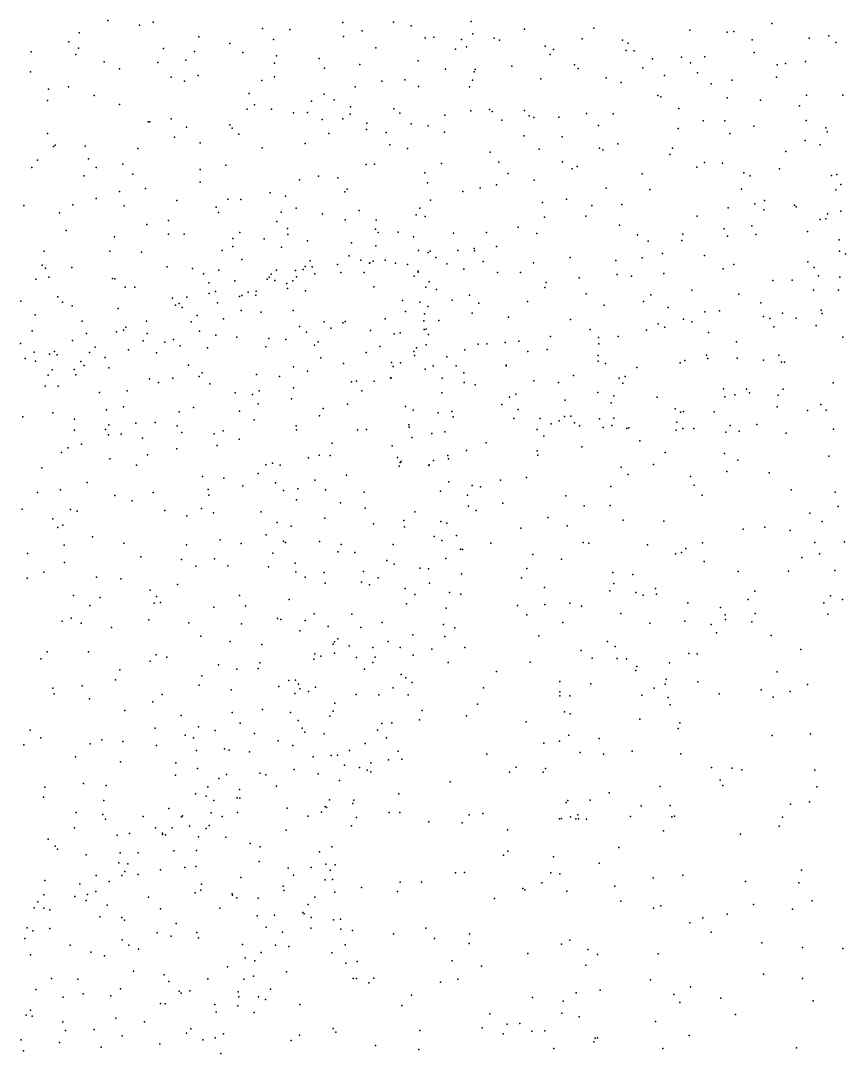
# Model space of a CAD drawing. Header units: metres. Extents: x -24.3 to 24.3, y -27.7 to 27.7.
# Drawn here: x 10.504 to 13.267, y -3.45 to 0.008 of the extents above; entities that cross this region are included whole.
import ezdxf

# ---------------------------------------------------------------- set-up
doc = ezdxf.new("R2010")
doc.units = ezdxf.units.M

msp = doc.modelspace()

# ---------------------------------------------------------------- linework, layer by layer
for p in [(10.7959, 0.0081, 19.5245), (10.9477, 0.0033, 19.5557), (11.5831, 0.0019, 20.0323), (11.7533, 0.003, 23.6312), (12.0139, 0.0051, 20.1274), (10.6999, -0.0324, 11.042), (10.9019, -0.0071, 1.1894), (11.3142, -0.0186, 14.8616), (11.4062, -0.0213, 19.9294), (11.6484, -0.0255, 11.1517), (11.8122, -0.009, 20.1534), (12.1922, -0.0202, 20.649), (12.4238, -0.0176, 20.8427), (12.7464, -0.0233, -2.1206), (12.8712, -0.0307, 22.6591), (12.8929, -0.0287, -18.1161), (13.0204, -0.0016, 22.4286), (10.6652, -0.0626, 0.9489), (11.1016, -0.0465, 24.007), (11.2054, -0.0686, 1.4793), (11.3515, -0.0547, 10.4952), (11.5863, -0.0451, 23.7459), (11.8588, -0.0495, 2.3618), (11.8883, -0.0475, -1.1307), (11.9812, -0.0552, 23.4982), (12.0192, -0.0359, 20.2644), (12.0903, -0.05, 20.4162), (12.1081, -0.0569, 20.5382), (12.3851, -0.0528, 23.2487), (12.52, -0.0572, 23.0935), (12.5393, -0.0676, 12.1074), (12.9544, -0.0562, 21.0463), (13.1454, -0.0507, 22.2675), (13.212, -0.043, 14.2827), (13.235, -0.0652, -2.7822), (10.5393, -0.0967, 24.0225), (10.6978, -0.0845, 19.5447), (10.9829, -0.0855, -19.6788), (11.087, -0.0954, -0.9226), (11.249, -0.0987, 23.9677), (11.6942, -0.0825, -19.2005), (11.9605, -0.0874, 20.5176), (11.9977, -0.0797, 14.7219), (12.2616, -0.0776, 20.8035), (12.2894, -0.0884, 23.3238), (12.5325, -0.0916, 2.979), (12.5598, -0.0934, 20.8981), (12.9615, -0.099, 22.5222), (10.689, -0.1052, 24.0466), (10.7846, -0.1293, 19.1843), (10.9641, -0.1319, 24.0502), (11.0573, -0.1245, 1.2888), (11.3551, -0.1344, 10.7478), (11.3609, -0.1101, 1.6872), (11.5042, -0.1186, 20.1448), (11.8363, -0.1269, 20.5183), (12.2776, -0.1057, 18.9757), (12.621, -0.1195, 22.9726), (12.7182, -0.1141, 22.8628), (12.7478, -0.1327, 20.9643), (12.7961, -0.1129, 3.0613), (13.0662, -0.1352, 21.0871), (13.1331, -0.1291, 18.8412), (10.5371, -0.1636, 11.3713), (10.8354, -0.1536, 19.6), (11.5219, -0.1505, 23.7887), (11.6407, -0.1388, 20.3015), (11.9273, -0.1547, 20.6801), (12.0237, -0.1628, 19.0593), (12.027, -0.1549, 20.7787), (12.1498, -0.1442, 23.3929), (12.36, -0.1397, 11.9834), (12.3716, -0.1525, 20.8753), (12.5888, -0.1503, 14.539), (12.7717, -0.1663, 12.3306), (13.0379, -0.1395, -2.5636), (11.0087, -0.181, 19.2035), (11.053, -0.1948, 19.7018), (11.0986, -0.1759, 10.921), (11.3124, -0.1926, 10.9917), (11.3549, -0.1796, 19.9509), (11.714, -0.1944, 20.4356), (11.7913, -0.19, 23.5892), (12.0178, -0.1909, 23.4575), (12.2471, -0.187, 20.8898), (12.4656, -0.1838, 23.1251), (12.5163, -0.1988, -1.7783), (12.6609, -0.1761, 18.9485), (12.8178, -0.2036, 22.7182), (12.8862, -0.1914, 21.001), (13.0359, -0.1814, 22.4178), (10.5979, -0.2213, 14.9719), (10.6645, -0.2139, -19.7687), (11.2696, -0.2363, 19.8713), (11.5208, -0.2381, 20.1657), (11.6245, -0.213, 23.696), (11.8367, -0.2125, 11.4949), (12.0081, -0.2132, 11.6661), (13.1363, -0.2415, 3.2106), (13.2587, -0.2419, 21.3004), (10.594, -0.2591, 24.0473), (10.7501, -0.2429, 19.6212), (10.8349, -0.2727, 11.1696), (11.2877, -0.2743, 14.968), (11.4785, -0.2613, 19.1977), (11.555, -0.2569, 1.9492), (12.6391, -0.2424, 22.9091), (12.6484, -0.2472, 20.9612), (12.8706, -0.2508, 18.9603), (12.9826, -0.2578, 21.0294), (11.2634, -0.2882, 19.2349), (11.3451, -0.288, 23.9098), (11.4188, -0.3003, -19.3428), (11.4648, -0.2989, -1.0446), (11.6078, -0.3054, 20.3011), (11.6092, -0.2807, 11.3645), (11.7543, -0.2876, 2.234), (11.7746, -0.3022, 19.1749), (11.9251, -0.3088, 23.4784), (12.0122, -0.2936, 14.7804), (12.0749, -0.2891, 2.7211), (12.0837, -0.2957, 23.3877), (12.1919, -0.2929, 11.9289), (12.2076, -0.311, -18.6288), (12.4002, -0.3033, -18.4009), (12.4895, -0.3034, 23.0423), (12.709, -0.2855, 22.8152), (13.1127, -0.2773, 22.3326), (10.9311, -0.3309, 24.0801), (10.937, -0.3303, 15.0286), (11.0089, -0.3207, 19.7021), (11.2055, -0.3412, 23.9889), (11.5148, -0.3224, 23.7695), (11.583, -0.3211, 14.9463), (11.6639, -0.3356, 20.4201), (11.812, -0.3372, 23.5333), (11.8695, -0.3441, 20.8147), (12.1163, -0.3253, -1.367), (12.2234, -0.316, 23.2971), (12.3068, -0.3153, 20.9592), (12.4395, -0.3432, 20.9643), (12.7903, -0.3274, 22.7065), (12.863, -0.327, 12.4628), (12.96, -0.3453, 22.5), (13.1356, -0.3262, 21.1429), (10.5947, -0.37, 0.7695), (11.0594, -0.3487, 24.0379), (11.2129, -0.3524, 19.8322), (11.2346, -0.372, 1.4273), (11.5368, -0.3703, 20.1543), (11.6623, -0.3566, 23.6259), (11.7286, -0.3661, -19.1058), (11.9242, -0.3656, 2.5363), (12.1909, -0.3778, 20.9757), (12.7066, -0.3532, 20.9744), (12.8794, -0.3696, -17.8606), (13.2016, -0.3504, 22.2194), (13.2055, -0.3641, -2.7949), (10.6146, -0.4133, 24.0484), (10.6199, -0.4087, 19.6035), (10.7202, -0.4125, 11.5326), (11.0196, -0.3823, 11.2498), (11.1052, -0.4008, -19.4448), (11.4579, -0.4036, 20.043), (11.7408, -0.4081, 20.5316), (12.3182, -0.3814, 23.1567), (12.5052, -0.4046, 12.2106), (13.1322, -0.3934, 22.3085), (13.1822, -0.4074, 14.2588), (10.8963, -0.4201, 19.65), (11.3132, -0.4181, 19.8744), (11.7998, -0.4202, 20.6361), (12.0775, -0.4326, 23.296), (12.2417, -0.4218, 3.0083), (12.4434, -0.4187, 14.5911), (12.4547, -0.4249, 3.087), (12.6793, -0.4398, 22.7698), (12.6874, -0.4193, 3.1713), (13.0669, -0.4295, 19.0212), (10.5417, -0.4841, -19.5707), (10.5611, -0.4586, 11.7908), (10.7315, -0.4551, 19.611), (10.7572, -0.4831, 0.8734), (10.8467, -0.4728, 24.0565), (11.1914, -0.4753, 19.752), (11.6616, -0.4735, 23.548), (11.6897, -0.4724, 20.3642), (11.9143, -0.4704, 20.945), (12.1062, -0.4655, 21.021), (12.3191, -0.4644, 20.9889), (12.3681, -0.4807, 23.0225), (12.7693, -0.4828, 19.1143), (12.7955, -0.467, 22.6325), (12.855, -0.4689, 21.0125), (10.7164, -0.5119, 15.164), (10.8799, -0.5054, -1.2138), (11.1057, -0.4898, 23.9957), (11.5019, -0.5123, 20.0108), (11.8581, -0.5018, 20.8435), (12.1371, -0.5038, 12.0506), (12.3522, -0.4879, 19.1693), (12.5861, -0.5049, 20.9922), (12.9272, -0.501, 3.2896), (12.9485, -0.5119, 22.4905), (13.0463, -0.4878, 22.4061), (13.2207, -0.5105, 22.1907), (13.2387, -0.507, -4.9375), (11.1053, -0.5328, 19.6755), (11.4382, -0.5247, 23.7324), (11.5673, -0.5187, 23.6157), (11.8675, -0.5349, 11.8394), (12.0435, -0.5515, 19.2315), (12.0981, -0.5413, 23.1929), (12.2243, -0.5262, 23.1185), (13.2514, -0.54, 21.3162), (10.7571, -0.5876, 11.7813), (10.8353, -0.5636, 19.5997), (10.9227, -0.554, 0.9986), (11.34, -0.5689, 19.8124), (11.3917, -0.5791, -19.1592), (11.59, -0.5655, 2.0073), (11.5983, -0.5567, 19.2906), (11.9852, -0.5642, 23.2395), (12.4653, -0.5533, 22.886), (12.6121, -0.5568, -17.8986), (12.9194, -0.5567, 14.4179), (13.2348, -0.5587, 12.8449), (10.5146, -0.6104, -1.4674), (10.6788, -0.6091, 24.0175), (10.8509, -0.612, 24.0088), (11.0278, -0.5937, 23.9776), (11.1597, -0.6166, 11.6571), (11.1981, -0.5897, 15.1027), (11.2419, -0.5908, 19.7215), (11.4267, -0.6201, 15.0794), (11.8414, -0.6199, 19.2807), (11.8777, -0.5931, -18.7558), (12.252, -0.6004, 23.0072), (12.3329, -0.59, 12.1947), (12.4181, -0.6104, 21.0136), (12.5176, -0.6079, 12.3193), (12.8745, -0.6183, -2.3019), (12.9639, -0.6056, 19.1066), (12.9963, -0.5936, -17.5665), (13.0968, -0.6097, 21.1826), (13.1017, -0.6154, 22.3376), (10.6344, -0.635, -14.907), (11.1673, -0.6341, 23.9089), (11.3771, -0.6336, 1.6278), (11.5151, -0.6387, 19.9318), (11.6381, -0.6275, 20.138), (11.829, -0.6425, 20.6527), (11.8596, -0.6477, 23.2082), (12.2593, -0.6497, 21.0697), (12.3973, -0.6465, 22.8449), (12.7699, -0.6464, 21.0486), (12.9937, -0.6258, 12.6773), (13.2011, -0.6551, 21.3136), (13.207, -0.6383, 22.1668), (13.2515, -0.6299, 19.0085), (10.9275, -0.6742, -15.0137), (10.9994, -0.6607, 15.1742), (11.363, -0.6648, 23.6975), (11.3983, -0.6882, 19.7961), (11.5912, -0.6592, 23.4092), (11.6934, -0.6896, 15.0104), (11.6948, -0.66, 23.3136), (12.1704, -0.6829, 22.9245), (12.5099, -0.6769, 22.7268), (12.8606, -0.6893, 3.3795), (12.9539, -0.6789, 22.4235), (13.1819, -0.6582, 3.4396), (10.6571, -0.6945, 19.5643), (10.8185, -0.7159, 19.5385), (10.9992, -0.7065, 19.5705), (11.0523, -0.7063, -14.7096), (11.2148, -0.7217, 19.3826), (11.2384, -0.7011, 23.7858), (11.3201, -0.7221, 19.708), (11.3998, -0.7074, -1.2228), (11.7022, -0.7016, 20.2068), (11.7685, -0.7004, 20.3792), (11.82, -0.7163, 23.0964), (11.9546, -0.7033, 2.7403), (12.0652, -0.7016, 12.1208), (12.2331, -0.7045, 14.773), (12.5707, -0.7086, 21.0355), (12.7224, -0.7073, 22.5887), (12.8716, -0.7139, -5.6847), (12.9665, -0.7076, 21.139), (13.1398, -0.6981, -2.6582), (13.2461, -0.7258, 21.4272), (11.2145, -0.7477, 1.3536), (11.3785, -0.7502, 23.575), (11.4654, -0.7287, 23.4446), (11.6121, -0.7363, 23.2525), (11.6938, -0.7462, 23.0569), (12.0234, -0.7551, 22.8656), (12.0978, -0.7486, -18.2495), (12.6067, -0.7299, 22.6393), (12.7186, -0.7276, 14.5141), (10.5828, -0.7636, 23.9452), (10.8035, -0.7639, 23.9564), (10.9092, -0.7668, 11.9054), (11.1791, -0.7616, -19.042), (11.2448, -0.7921, 23.6912), (11.6048, -0.7799, 22.7625), (11.6435, -0.7943, 11.9405), (11.7252, -0.7938, 22.7395), (11.8375, -0.7611, 20.5915), (11.8693, -0.7684, 20.9009), (11.8764, -0.7642, 22.8787), (11.895, -0.7845, 21.0448), (11.9682, -0.7611, 14.9233), (12.0242, -0.7628, -1.4221), (12.3454, -0.7854, -1.6462), (12.4983, -0.7953, 21.0756), (12.5858, -0.7857, -1.9093), (12.6538, -0.7715, 19.2274), (12.7945, -0.7784, 21.103), (13.2473, -0.7637, 14.2399), (13.2668, -0.7731, 21.9804), (10.5762, -0.811, 15.3156), (10.5876, -0.8211, 0.5886), (10.6757, -0.8182, -15.3131), (10.9954, -0.8164, 19.5199), (11.0805, -0.8222, -15.3416), (11.1682, -0.8277, 19.5889), (11.3617, -0.8279, 22.5886), (11.4248, -0.829, 23.2524), (11.451, -0.8257, -18.8031), (11.4578, -0.8154, 1.8233), (11.4746, -0.796, 22.6269), (11.4808, -0.8163, 22.3788), (11.5655, -0.8083, 22.5036), (11.6732, -0.8042, 20.0962), (11.6735, -0.8027, 22.6274), (11.6846, -0.7974, -1.2982), (11.7602, -0.8038, 20.3), (11.7999, -0.8085, 2.5521), (11.9314, -0.8063, 22.7511), (11.9893, -0.8237, 21.1459), (12.054, -0.7983, 19.3137), (12.2217, -0.8028, 22.7042), (12.857, -0.8233, 22.4424), (12.8931, -0.8085, -4.9428), (13.1416, -0.7992, 22.1962), (13.1621, -0.8182, 12.8818), (10.5557, -0.8578, 12.4572), (10.5987, -0.8512, 19.3518), (10.812, -0.8554, 19.4965), (10.8195, -0.8567, 12.1564), (11.117, -0.8401, 23.7536), (11.2223, -0.863, 22.5204), (11.33, -0.8574, 22.4314), (11.3373, -0.8512, -14.6481), (11.3439, -0.8404, 23.4273), (11.3558, -0.8621, 11.8833), (11.4159, -0.8636, -15.262), (11.4287, -0.8493, 22.8494), (11.4901, -0.8391, 23.0432), (11.5765, -0.8353, 19.9244), (11.6548, -0.8351, 2.2182), (11.8221, -0.8479, 20.4552), (11.8354, -0.8302, -18.4864), (11.8362, -0.8342, 22.6476), (12.1021, -0.8348, 22.6685), (12.1781, -0.8355, 12.267), (12.375, -0.8525, 22.6173), (12.5021, -0.8415, 22.6027), (12.5502, -0.8473, 12.4592), (12.6591, -0.8386, 22.5344), (13.0244, -0.8615, 21.2752), (13.0883, -0.8604, -17.1478), (13.1767, -0.8467, 21.436), (13.248, -0.8509, 19.051), (10.8547, -0.8847, -18.8753), (10.887, -0.8847, 0.867), (11.1351, -0.8693, 11.9763), (11.2933, -0.8978, 22.2973), (11.3954, -0.872, 23.1187), (11.3983, -0.8892, 22.241), (11.459, -0.8962, 19.7864), (11.6879, -0.8835, 22.3477), (11.8618, -0.8847, 20.6356), (11.8728, -0.8663, 20.7946), (11.8972, -0.8919, 22.5367), (12.2601, -0.8854, 21.1714), (12.2649, -0.8685, 3.2381), (12.7529, -0.8938, 21.1449), (13.1597, -0.8939, 22.0924), (13.2435, -0.8947, 21.7824), (10.5051, -0.931, -18.6994), (10.6285, -0.9167, 23.8476), (11.0127, -0.9216, 15.3329), (11.0606, -0.9182, 1.0561), (11.1355, -0.9056, 22.6047), (11.1571, -0.8991, 23.627), (11.2375, -0.9152, 22.8563), (11.2453, -0.9119, 23.0128), (11.266, -0.9008, 15.2542), (11.2921, -0.9116, 23.3149), (11.7833, -0.9293, 20.2996), (11.9493, -0.9276, 12.1805), (12.0074, -0.9109, 2.9505), (12.2021, -0.9321, 14.8749), (12.3985, -0.9069, 21.1586), (12.5904, -0.9328, 22.502), (12.6156, -0.9103, -5.4659), (12.91, -0.9073, 14.459), (10.6445, -0.9343, 19.5145), (10.677, -0.947, -14.5749), (10.8314, -0.9554, -1.4426), (11.0235, -0.945, 22.5623), (11.0354, -0.9393, 19.3993), (11.0458, -0.9519, 23.6513), (11.1637, -0.9368, 22.315), (11.2429, -0.9627, 19.6099), (11.3102, -0.9676, 22.1466), (11.4168, -0.9623, 22.094), (11.7933, -0.9656, 22.2125), (11.8411, -0.934, 22.3576), (11.8688, -0.9486, 20.9204), (12.0395, -0.9374, -17.9568), (12.4589, -0.9441, 22.5178), (12.6737, -0.9521, 3.5444), (12.7959, -0.967, 22.4097), (12.8452, -0.963, 21.2474), (12.9841, -0.9373, 22.2961), (13.1854, -0.9618, 21.9309), (10.5524, -0.9768, 23.7626), (10.7103, -0.9978, -15.5951), (10.9263, -0.9987, 22.491), (11.0753, -1.0002, 23.5195), (11.0952, -0.9789, 22.9483), (11.1842, -0.99, 23.1222), (11.5208, -1.0008, -15.5302), (11.5912, -0.999, 19.9113), (11.7248, -0.9907, 22.0897), (11.8552, -0.9967, 21.1856), (11.8573, -0.9738, 15.039), (11.9052, -0.9958, 22.2765), (12.0167, -0.9709, 22.3896), (12.1385, -0.9844, 22.4367), (12.3465, -0.9928, 3.4011), (12.7243, -0.9911, 19.2554), (12.7522, -1, -17.0454), (12.9922, -0.9829, 3.6199), (13.014, -0.9888, 21.3631), (13.0566, -0.9718, -4.5292), (13.1023, -0.9877, 21.489), (13.1886, -0.9723, 21.6172), (10.5432, -1.0302, 19.5709), (10.8253, -1.0341, 23.6595), (10.8484, -1.0278, 19.4985), (10.8572, -1.0178, 22.6592), (11.103, -1.0321, 23.2789), (11.4383, -1.016, 19.7484), (11.4617, -1.0355, -18.4247), (11.5435, -1.0217, 2.0342), (11.5834, -1.0042, 21.9954), (11.6763, -1.0289, 2.3399), (11.7757, -1.0372, 20.2212), (11.8562, -1.0261, 19.3768), (11.8629, -1.0253, 20.527), (12.4121, -1.0258, -6.0126), (12.601, -1.0278, 22.4282), (12.6403, -1.0073, 21.229), (12.6617, -1.0182, 12.6183), (12.8085, -1.0363, -2.0705), (13.0274, -1.0173, 12.8859), (13.1685, -1.0128, 21.7781), (10.6776, -1.0633, 23.6708), (10.7246, -1.0397, 22.7101), (10.9143, -1.0639, 23.501), (10.9286, -1.0399, 22.8929), (10.9871, -1.0689, 23.3947), (11.0165, -1.0595, 23.04), (11.1584, -1.0445, 19.5853), (11.2284, -1.0514, 1.4551), (11.336, -1.056, 19.6702), (11.393, -1.0593, 22.0018), (11.5007, -1.0668, 12.1686), (11.7552, -1.0411, 12.1604), (11.8705, -1.0425, 21.0318), (12.127, -1.0696, 22.3373), (12.1732, -1.0655, 21.3367), (12.2792, -1.049, -17.3363), (12.4394, -1.0525, 21.2595), (12.5053, -1.0496, 14.7058), (12.9027, -1.0675, 22.2614), (13.2588, -1.0515, -6.1221), (10.5043, -1.0727, 22.879), (10.55, -1.1015, 0.4945), (10.6173, -1.1001, 15.5144), (10.7345, -1.1026, 12.5918), (10.7538, -1.0852, 22.5244), (10.8658, -1.094, 23.0396), (10.9593, -1.1046, 23.193), (11.0382, -1.0807, 19.5386), (11.1307, -1.0874, 22.1688), (11.3254, -1.0837, -1.3825), (11.4882, -1.078, 19.4099), (11.6619, -1.1035, 20.0491), (11.7075, -1.0826, 21.8582), (11.8208, -1.1002, 21.9737), (11.8301, -1.0877, 20.35), (11.863, -1.077, 21.3606), (11.9922, -1.0944, 21.4271), (12.0373, -1.0748, 3.1475), (12.0662, -1.0739, -17.5789), (12.2033, -1.0997, -1.6293), (12.268, -1.0932, 22.3701), (12.4412, -1.0736, 19.3334), (10.5198, -1.1234, -15.8218), (10.5542, -1.1323, 23.1664), (10.6005, -1.1081, 22.9566), (10.6266, -1.1114, 23.5556), (10.7064, -1.1327, 23.1134), (10.7879, -1.12, 23.4624), (11.5095, -1.1207, 19.8241), (11.5856, -1.1394, 21.7076), (11.7463, -1.1362, 21.6471), (11.7767, -1.1374, -15.0643), (11.8234, -1.1135, 21.2036), (11.9321, -1.1175, 22.0873), (12.4385, -1.1132, -16.9676), (12.4387, -1.1319, 22.3416), (12.4631, -1.1397, -6.3214), (12.714, -1.138, 22.3021), (12.7296, -1.1303, -5.0509), (12.8019, -1.1122, 21.3581), (12.8059, -1.1232, 14.5207), (12.9042, -1.1224, 21.4418), (12.9926, -1.1282, 22.0909), (13.0443, -1.1125, 21.5924), (13.0533, -1.1352, 21.7539), (13.0631, -1.1358, -16.7465), (10.6103, -1.1615, 23.3039), (10.684, -1.1597, -18.2756), (10.7168, -1.147, 23.361), (10.7998, -1.1548, 23.2619), (11.0661, -1.1455, -15.8009), (11.1121, -1.1706, 19.5828), (11.4184, -1.1507, -15.7724), (11.4648, -1.1655, 21.7899), (11.7525, -1.1496, 2.7355), (11.8591, -1.1588, 21.7446), (11.8863, -1.1481, 20.9413), (11.9635, -1.1476, 21.5692), (11.9889, -1.1709, -15.4951), (12.1309, -1.1482, 22.2249), (12.1311, -1.1457, 21.4626), (12.5686, -1.1533, 3.6769), (10.5962, -1.1786, 19.5877), (10.6893, -1.1776, 22.4767), (10.9364, -1.191, 0.9055), (10.9666, -1.2036, 19.5254), (11.0146, -1.1889, 22.2076), (11.1018, -1.1834, 12.3229), (11.1382, -1.2081, 22.0782), (11.2938, -1.1771, 15.4059), (11.3715, -1.183, 19.7278), (11.6121, -1.2011, 19.9973), (11.6298, -1.1992, 21.4945), (11.6885, -1.1992, 19.4006), (11.7433, -1.1875, 21.3102), (11.7456, -1.1892, 20.155), (11.9168, -1.1886, 20.6158), (11.9903, -1.2033, 21.803), (12.2228, -1.1978, 21.5184), (12.3062, -1.2037, 12.4861), (12.3563, -1.1802, 21.406), (12.5086, -1.1886, -16.6612), (12.5218, -1.2055, -1.8463), (12.5294, -1.1831, 21.37), (13.2256, -1.2051, -4.3516), (10.5868, -1.2153, -1.6849), (10.6295, -1.2154, 12.8448), (10.7685, -1.2366, 19.3741), (10.8613, -1.2313, 22.3423), (11.2228, -1.2384, -14.7387), (11.2809, -1.2438, 1.6007), (11.3033, -1.2319, -18.1054), (11.4181, -1.2219, 1.8505), (11.6471, -1.231, 12.2698), (11.9147, -1.2382, 20.8606), (12.0265, -1.2108, 21.6849), (12.1634, -1.2422, 21.6214), (12.4377, -1.2369, 14.8208), (12.8588, -1.2251, 22.0868), (12.9361, -1.2262, 21.8754), (12.9458, -1.2377, 3.8568), (13.0584, -1.2254, 19.1628), (11.3004, -1.2745, 21.9041), (11.4116, -1.2581, 12.2838), (11.5997, -1.2758, 15.3711), (12.1164, -1.2767, -16.888), (12.142, -1.2526, 22.0037), (12.3287, -1.2632, 22.1517), (12.4819, -1.2716, 21.4947), (12.4908, -1.2483, 22.2036), (12.6362, -1.2529, 21.495), (12.8627, -1.2512, 21.9671), (12.8966, -1.2452, 21.693), (13.042, -1.2463, -2.1822), (13.1845, -1.277, 7.825), (10.6125, -1.3048, -17.8618), (10.7924, -1.2951, 12.6891), (10.849, -1.2854, 15.6258), (11.0349, -1.3014, 22.1735), (11.0834, -1.2874, 1.1106), (11.2377, -1.3, -15.9885), (11.5177, -1.2906, -17.8004), (11.7933, -1.2844, 21.2344), (11.8192, -1.2964, 3.09), (11.9024, -1.3046, 20.9953), (11.9482, -1.3001, -15.9865), (12.1712, -1.2941, 21.7799), (12.6971, -1.2921, 22.0859), (12.7142, -1.3026, 19.2534), (12.7247, -1.3008, 12.8014), (12.8279, -1.3017, 21.8214), (13.0386, -1.285, 13.0326), (13.1397, -1.2976, -16.4754), (13.203, -1.2961, 4.0728), (10.5114, -1.3188, 22.4899), (10.6843, -1.3259, -14.9699), (10.8002, -1.3449, 19.6086), (10.8897, -1.3394, 22.3014), (10.9547, -1.3379, 12.5065), (11.2868, -1.3282, 19.7235), (11.4277, -1.3481, 19.8326), (11.5049, -1.3151, 2.0385), (11.8046, -1.3451, 20.2355), (11.9533, -1.3186, 20.6614), (12.1562, -1.3242, -6.3003), (12.2447, -1.3242, -16.4801), (12.2819, -1.342, 21.8067), (12.3082, -1.332, -15.957), (12.326, -1.3175, 21.6769), (12.3471, -1.3159, 22.0467), (12.3592, -1.3388, 3.6891), (12.4429, -1.3256, -16.2242), (12.4849, -1.3474, -5.2725), (12.4918, -1.3235, 22.092), (12.7025, -1.3367, 21.6993), (12.8815, -1.3477, 14.5484), (12.9699, -1.3436, 7.993), (10.6843, -1.3636, 0.6224), (10.7881, -1.3611, 22.3711), (10.7988, -1.3789, -16.142), (10.8409, -1.3767, 0.7923), (11.0283, -1.3487, 19.6197), (11.0443, -1.3707, -17.8771), (11.1528, -1.3759, 19.6842), (11.1825, -1.3655, 12.4767), (11.4285, -1.3619, 21.7486), (11.6329, -1.3621, 20.036), (11.6623, -1.3609, -17.4771), (11.8058, -1.3533, 15.266), (11.8816, -1.3744, 21.1009), (11.925, -1.3691, 20.4415), (12.2342, -1.3604, 14.9703), (12.2567, -1.383, 19.3301), (12.3762, -1.3486, 21.9327), (12.4553, -1.3545, 21.7891), (12.5352, -1.3579, 21.6785), (12.5411, -1.3551, 21.9761), (12.7001, -1.3636, 7.8187), (12.7228, -1.3579, 21.8608), (12.7591, -1.3574, 8.3468), (12.8659, -1.3694, 7.5724), (12.9113, -1.3669, -16.2824), (13.0688, -1.3728, 8.4042), (13.2274, -1.3594, 8.2007), (10.7082, -1.41, 12.9146), (10.9124, -1.3897, 19.6182), (11.1623, -1.4143, 1.3083), (11.2359, -1.3928, 21.9573), (11.548, -1.4068, 12.3712), (11.7485, -1.4155, 21.3213), (11.8148, -1.3881, -1.5493), (12.0637, -1.4055, 15.1121), (12.5783, -1.3984, 8.1621), (10.6416, -1.4376, 22.4382), (10.6622, -1.4228, 19.6767), (10.9294, -1.4454, 22.2611), (11.0279, -1.4258, 22.1713), (11.5044, -1.4472, 19.906), (11.5416, -1.4483, 21.6026), (11.9354, -1.4484, 12.4724), (11.9973, -1.431, 20.7883), (12.2343, -1.4319, -5.6255), (12.2371, -1.4466, -6.5926), (12.3844, -1.4186, 12.6298), (12.6634, -1.4379, -5.0349), (12.8622, -1.4411, 12.989), (13.2112, -1.4507, 14.2751), (10.8034, -1.4592, 19.6635), (10.8924, -1.4803, 15.7388), (11.3254, -1.4796, 15.5947), (11.3483, -1.4736, 19.8273), (11.3738, -1.4802, 21.8235), (11.4681, -1.4557, 19.3832), (11.7664, -1.4549, -17.0835), (11.7717, -1.4839, 3.2044), (11.7754, -1.4711, -15.0448), (11.7792, -1.4676, 20.2087), (11.8711, -1.4819, 21.1839), (11.8723, -1.4791, 19.3512), (11.8875, -1.4651, 20.3388), (11.9378, -1.4589, 21.0332), (12.5162, -1.4865, -6.6977), (12.6247, -1.4776, 8.5597), (12.9064, -1.4637, 7.2873), (10.5758, -1.4895, -16.3117), (11.1129, -1.5184, 22.1276), (11.2995, -1.5083, 21.9174), (11.5954, -1.5141, 19.9957), (12.5396, -1.5117, 3.988), (12.7479, -1.5186, 14.7131), (12.8695, -1.5011, -4.7599), (13.0114, -1.5065, 7.0366), (10.7275, -1.5379, -1.735), (11.1845, -1.5233, -15.1922), (11.2491, -1.55, -17.522), (11.358, -1.5398, -15.847), (11.49, -1.5301, 2.0922), (11.939, -1.536, -6.3373), (12.0167, -1.5489, -15.2564), (12.045, -1.5532, 20.7025), (12.112, -1.531, 12.5879), (12.1982, -1.5215, 3.6812), (12.4808, -1.5515, 19.2954), (12.7605, -1.5475, 4.1482), (10.5609, -1.5715, 19.7466), (10.6374, -1.5633, 19.3031), (10.8201, -1.5821, 19.7185), (10.948, -1.572, -17.4967), (11.1322, -1.5617, 19.7558), (11.1348, -1.5803, 12.6826), (11.3848, -1.5657, -1.6046), (11.4332, -1.5591, 19.8959), (11.525, -1.5631, 21.6653), (11.6552, -1.5702, 2.8228), (11.9102, -1.5673, 15.3179), (12.0013, -1.5808, 20.5349), (12.3304, -1.5829, 3.8819), (12.7872, -1.5808, -1.9023), (13.0855, -1.5626, -4.5286), (13.233, -1.5703, 8.6909), (10.8778, -1.5999, 19.3207), (11.4287, -1.5961, 21.7948), (11.5762, -1.6062, -15.2375), (11.6585, -1.6239, 15.548), (12.0043, -1.6181, 20.9623), (12.1192, -1.6081, -15.6696), (12.3917, -1.6161, -1.8039), (12.4789, -1.6156, 7.8704), (13.2432, -1.6189, 4.6408), (10.5092, -1.6281, 22.6019), (10.6714, -1.629, 22.5484), (10.6935, -1.634, 19.7471), (10.9875, -1.6324, 0.9392), (11.0609, -1.6499, -15.6737), (11.11, -1.6255, 15.7753), (11.1506, -1.6403, 22.134), (11.31, -1.6361, 1.69), (11.5231, -1.6574, 2.382), (11.8245, -1.6365, 21.2703), (12.0299, -1.6326, 20.7903), (12.2707, -1.6558, 12.6961), (13.1476, -1.6412, 19.0222), (10.6121, -1.6604, -16.685), (10.629, -1.6895, -15.9159), (10.6456, -1.681, 15.9126), (11.3638, -1.6719, -17.2036), (11.4105, -1.6846, 19.9103), (11.6866, -1.6769, 20.1055), (11.7878, -1.6659, 20.2178), (11.7906, -1.6863, -15.6297), (11.9122, -1.6688, 21.1267), (11.9316, -1.6749, 3.5741), (12.1794, -1.6912, 15.2064), (12.3355, -1.6837, 8.1409), (12.522, -1.6645, 7.6599), (12.6586, -1.6674, 8.7414), (12.9972, -1.6881, 6.5918), (13.189, -1.6691, 6.2131), (10.7445, -1.72, 0.6702), (11.3262, -1.7138, 15.7816), (11.8896, -1.7192, 19.3088), (11.9638, -1.7161, 12.634), (12.924, -1.6951, 19.0863), (13.0818, -1.6995, 13.2276), (10.6503, -1.748, 22.6417), (10.8496, -1.7413, 22.5382), (11.0601, -1.7475, 22.3224), (11.173, -1.7306, 19.3272), (11.2426, -1.7423, 19.8555), (11.3851, -1.7344, 1.8839), (11.3913, -1.7389, 19.34), (11.5057, -1.736, 19.9613), (11.5781, -1.7464, 21.6423), (11.7525, -1.7465, 12.578), (11.9151, -1.7331, 20.3774), (11.9773, -1.7611, 20.9518), (11.9845, -1.7626, 20.5664), (12.0789, -1.7415, -5.5154), (12.3889, -1.7391, 4.1276), (12.4074, -1.741, 15.0718), (12.6043, -1.7474, -4.9669), (12.7327, -1.7589, -15.9844), (12.788, -1.7405, 6.7839), (13.1641, -1.7396, 14.3982), (13.2643, -1.7366, -1.8235), (10.5278, -1.7763, 19.2664), (10.9064, -1.7873, 19.7787), (11.0435, -1.7959, 19.7874), (11.1539, -1.7942, 12.8031), (11.3485, -1.775, 21.9495), (11.5663, -1.7704, -16.7927), (11.6235, -1.7729, 20.0664), (11.9281, -1.7926, 21.0699), (12.2201, -1.7797, -6.9591), (12.3155, -1.795, -15.8944), (12.6982, -1.7769, 14.8681), (12.718, -1.7725, 19.1349), (13.1215, -1.7892, 4.9324), (13.1804, -1.7769, 5.2919), (10.6514, -1.8063, -16.1992), (11.0914, -1.8189, 1.1334), (11.1985, -1.8172, 22.1663), (11.334, -1.8206, 19.9057), (11.4239, -1.8085, 21.8602), (11.7306, -1.8, 3.4689), (11.7558, -1.8116, -6.1912), (11.843, -1.8257, 15.5571), (11.8706, -1.8273, 21.1736), (12.1999, -1.8262, 19.2356), (12.7938, -1.803, 4.4601), (10.526, -1.8582, 13.3909), (10.5823, -1.8381, 22.7312), (10.7584, -1.8556, 13.1704), (10.8395, -1.8606, 22.6356), (11.4261, -1.8376, 2.1419), (11.4568, -1.8549, 19.9599), (11.5207, -1.8398, 21.7266), (11.6523, -1.8364, 3.214), (11.7017, -1.858, 21.4605), (11.9811, -1.8443, 20.8514), (12.1815, -1.8573, 12.7677), (12.4874, -1.8395, 7.4627), (12.5551, -1.8463, 7.2486), (12.9083, -1.8369, 4.7601), (13.0765, -1.8351, 5.5662), (13.2315, -1.8334, -16.1896), (10.9384, -1.8988, 22.5784), (11.0293, -1.88, -1.8004), (11.5238, -1.8759, 2.7241), (11.6458, -1.8726, 15.7393), (11.6732, -1.8807, 20.1355), (11.7922, -1.8938, 20.2665), (11.8737, -1.8759, 20.3683), (12.2586, -1.8897, 15.2921), (12.4782, -1.901, 19.1512), (12.4912, -1.8763, 8.5269), (12.6309, -1.8934, -1.7747), (10.6813, -1.9165, 16.1148), (10.7704, -1.9239, 19.8181), (10.959, -1.9204, -17.1477), (11.2375, -1.9169, 19.8757), (11.4033, -1.9298, 12.7144), (11.8248, -1.9129, -5.7419), (11.9404, -1.9067, 20.9776), (11.979, -1.912, 20.7286), (12.5653, -1.9064, -6.9721), (12.5896, -1.9157, 15.0027), (12.6341, -1.9121, 6.9281), (12.9418, -1.9303, 5.3275), (12.9632, -1.902, 6.0696), (13.2175, -1.9179, 18.893), (13.2572, -1.9303, 13.4734), (10.7356, -1.95, -1.9156), (10.9514, -1.9419, 16.0754), (10.9723, -1.9402, 12.9959), (11.1517, -1.9563, 22.3268), (11.2574, -1.9509, 22.1218), (11.7971, -1.9448, 21.2449), (11.9302, -1.9592, 20.5688), (12.1686, -1.9498, -16.4103), (12.2603, -1.9468, -1.7529), (12.3439, -1.942, 4.3136), (12.3829, -1.952, 12.8945), (12.7392, -1.9414, 13.0667), (12.849, -1.9569, -16.183), (13.1946, -1.9411, 8.9993), (10.6436, -2.0028, 22.7919), (10.6734, -1.9926, 19.8267), (10.934, -1.9986, 0.8628), (11.3644, -1.994, -1.8113), (11.3763, -1.9973, 21.9167), (11.4574, -2.0001, 19.9871), (11.4873, -1.9783, 21.7518), (11.6134, -1.9787, 20.1017), (12.2004, -1.9813, -5.1786), (12.5151, -1.9772, 4.5181), (12.7296, -2.0028, 19.0422), (12.8642, -1.9817, 5.851), (12.8657, -1.9975, 14.8119), (12.9535, -2.0044, 13.2657), (12.9643, -1.9771, 9.0048), (13.208, -1.9797, -4.7475), (10.7071, -2.0097, 0.6162), (10.8086, -2.0239, 22.7208), (11.0677, -2.0079, 22.4812), (11.2443, -2.0119, 12.8476), (11.4397, -2.0352, 2.3384), (11.534, -2.0208, -6.5126), (11.6433, -2.0238, 21.4715), (11.7151, -2.0076, -7.0177), (11.9207, -2.0139, 20.8085), (11.9584, -2.0248, 3.9827), (12.32, -2.0069, 7.8366), (12.6119, -2.0098, 8.7773), (12.8169, -2.0137, 6.2148), (11.1082, -2.0531, 1.1732), (11.2062, -2.0706, 19.8797), (11.5559, -2.0724, 21.6147), (11.5665, -2.0621, -6.1826), (11.7359, -2.0709, 20.2689), (11.8185, -2.0485, 20.3821), (11.925, -2.0541, 19.1867), (12.2395, -2.0523, -7.1244), (12.4697, -2.0705, -4.999), (12.8352, -2.0422, 5.4812), (13.0188, -2.0504, 18.9185), (10.5928, -2.1049, 22.8574), (10.7313, -2.105, 19.821), (11.3124, -2.0812, 1.6977), (11.5507, -2.0794, 3.1555), (11.6047, -2.0854, 3.3835), (11.6841, -2.0907, 15.87), (11.776, -2.0913, 3.8622), (11.882, -2.0966, 20.6557), (11.9919, -2.0908, 12.8151), (12.3822, -2.1005, 7.466), (12.4954, -2.087, 4.7129), (13.1174, -2.0971, 13.4178), (10.5722, -2.1285, 19.825), (10.9383, -2.1364, 19.2535), (10.9577, -2.1151, 19.8295), (10.9935, -2.1231, 16.2076), (11.3051, -2.1421, 16.1301), (11.4864, -2.1295, 21.6983), (11.4902, -2.1117, 2.9462), (11.5099, -2.1199, 16.0084), (11.5557, -2.1101, 20.0819), (11.6295, -2.1241, -16.9697), (11.6845, -2.1413, 21.3078), (11.6922, -2.1235, 12.7821), (11.8186, -2.1168, 21.0024), (11.9366, -2.1407, 15.717), (12.2106, -2.1405, 12.8936), (12.4187, -2.1265, -16.3908), (12.5025, -2.1272, 7.0674), (12.5332, -2.129, 19.0364), (12.6773, -2.1426, 15.0564), (12.7429, -2.1111, 6.0219), (12.77, -2.1123, 5.1333), (10.8365, -2.1661, 19.8165), (11.1676, -2.1489, 22.3133), (11.2289, -2.1633, 22.1745), (11.2995, -2.1612, 22.0058), (11.6566, -2.1635, 19.183), (12.0984, -2.171, -16.6661), (12.5648, -2.1676, 4.9553), (12.5682, -2.1543, 6.8346), (13.0379, -2.1725, 9.0931), (10.8223, -2.1986, 22.7517), (11.1113, -2.1854, 19.8581), (11.4026, -2.2017, 21.7921), (11.4249, -2.2005, 2.1843), (11.7792, -2.1812, 20.4256), (11.7943, -2.1922, -5.4472), (11.8154, -2.2082, 20.8516), (12.3104, -2.2046, 7.9567), (12.4142, -2.2128, 8.4826), (12.6664, -2.1971, 6.2124), (12.7732, -2.2061, 8.9734), (10.6123, -2.2266, 0.5099), (10.6161, -2.2459, 19.8215), (10.7107, -2.2193, 22.8079), (11.1018, -2.2166, 22.448), (11.2091, -2.2328, 1.4251), (11.3695, -2.2219, 1.854), (11.4232, -2.2453, -6.9747), (11.4348, -2.2141, 20.0003), (11.4393, -2.2296, 19.1876), (11.4681, -2.238, 2.7178), (11.4925, -2.2235, 21.5858), (11.7518, -2.2263, 21.0078), (12.0544, -2.2257, 4.306), (12.3103, -2.2391, -1.7823), (12.6261, -2.2275, 6.4885), (12.663, -2.2135, -1.7456), (12.8446, -2.2457, -4.9034), (12.9846, -2.2324, 14.7404), (13.0824, -2.2387, -6.8415), (13.1399, -2.2146, -1.5336), (10.7344, -2.2629, -17.2523), (10.9476, -2.2733, 19.8168), (10.9787, -2.2479, 0.8991), (11.5572, -2.2777, 21.3957), (11.6287, -2.248, 21.2854), (11.7037, -2.2493, 20.3286), (11.8028, -2.2499, 20.612), (12.0346, -2.2804, 19.0827), (12.3103, -2.2531, 15.4719), (12.3443, -2.2527, 8.2402), (12.5854, -2.2501, 8.8131), (12.673, -2.2588, -7.1174), (13.0255, -2.2569, 18.8392), (10.853, -2.3019, 16.3795), (11.2132, -2.3081, 22.1531), (11.314, -2.2987, 12.8716), (11.4086, -2.3085, 21.6536), (11.5512, -2.3041, 20.1415), (11.8495, -2.3018, 15.9001), (12.3261, -2.3067, 19.0106), (12.3449, -2.3129, -7.2795), (12.6801, -2.283, 13.1561), (11.0424, -2.3188, 22.5342), (11.2397, -2.3446, 21.9893), (11.4338, -2.3352, -5.7727), (11.5405, -2.3209, 3.4345), (11.7146, -2.3449, 20.9225), (11.7482, -2.3426, 20.5317), (11.8408, -2.333, -7.4361), (11.9982, -2.3196, 12.8607), (12.1978, -2.3398, 4.5895), (12.578, -2.3306, 5.6037), (12.7119, -2.3431, -16.5032), (10.5359, -2.3676, 22.8716), (10.955, -2.3607, 22.6053), (11.0552, -2.3847, 16.3984), (11.0997, -2.3561, 22.4307), (11.1564, -2.3692, 22.3093), (11.2878, -2.3784, 19.9192), (11.4474, -2.3607, 2.4843), (11.4562, -2.3746, 20.0419), (11.521, -2.3801, 21.3379), (11.6991, -2.3672, 12.8477), (12.3406, -2.3839, 7.3469), (12.7071, -2.3625, 15.1101), (13.1495, -2.3797, -4.9686), (10.5151, -2.4164, -17.42), (10.5717, -2.3932, 13.4702), (10.7368, -2.4134, 13.3147), (10.7763, -2.4001, 19.1649), (10.8469, -2.4056, 0.7478), (10.959, -2.4186, 19.8052), (11.0836, -2.3931, 19.1603), (11.3672, -2.4038, 21.5544), (11.4158, -2.4194, -7.2768), (11.6579, -2.4121, 20.3487), (11.7296, -2.3938, 20.7507), (12.257, -2.4107, -16.7732), (12.3089, -2.4045, 7.7218), (12.4421, -2.3951, 6.9259), (13.0214, -2.386, -16.4366), (11.0936, -2.4354, 1.1435), (11.1876, -2.43, 22.0918), (11.2032, -2.4349, -17.3416), (11.2707, -2.4397, 21.6814), (11.5443, -2.4524, 21.1973), (11.5657, -2.4513, 20.2057), (11.6062, -2.4362, 3.7848), (11.7684, -2.4375, -5.0496), (12.0661, -2.4477, 15.8442), (12.3783, -2.4422, 8.3873), (12.4572, -2.4478, 6.4525), (12.553, -2.4383, 15.3076), (12.7158, -2.4471, 9.0102), (10.6886, -2.4567, 0.579), (10.8391, -2.4742, 19.7976), (11.0236, -2.4773, 13.0941), (11.4836, -2.4571, 3.0902), (11.5892, -2.4847, 16.2183), (11.6768, -2.477, 20.8354), (11.736, -2.4671, 19.0532), (11.7813, -2.4653, 16.0707), (11.0231, -2.5187, 22.444), (11.0968, -2.4958, 22.3186), (11.1942, -2.5156, 21.773), (11.3054, -2.5114, 19.0904), (11.3257, -2.5174, 21.4669), (11.4206, -2.4994, 20.036), (11.5009, -2.5143, -5.1959), (11.6396, -2.4931, 20.9642), (11.6654, -2.5013, 20.4685), (11.6769, -2.5072, 20.6674), (12.1422, -2.5083, -4.9782), (12.1641, -2.4921, 18.9698), (12.255, -2.508, 13.0017), (12.2625, -2.4957, 5.0404), (12.8181, -2.4931, 18.8028), (12.8881, -2.4953, 13.3474), (12.9198, -2.5002, -7.0743), (13.1649, -2.5013, 14.6061), (10.5848, -2.558, 22.7938), (10.7149, -2.546, 19.7923), (10.791, -2.5531, 22.6823), (11.1314, -2.5575, 21.9402), (11.1683, -2.5295, 19.8697), (11.3612, -2.5555, 1.77), (11.5728, -2.5363, 21.0607), (11.9432, -2.541, -7.6423), (12.6466, -2.556, 13.2131), (12.848, -2.5346, -1.5656), (12.8563, -2.5531, 14.9894), (13.1716, -2.5572, -1.3498), (10.5806, -2.592, 19.7709), (11.0895, -2.5811, 22.1205), (11.1261, -2.5892, 21.6853), (11.2378, -2.5663, 21.534), (11.7713, -2.5813, 4.3621), (12.4762, -2.577, -7.4293), (10.7835, -2.6034, 16.6173), (11.151, -2.603, -6.9474), (11.2293, -2.5947, -5.5638), (11.2382, -2.5948, 1.3617), (11.5244, -2.6227, -17.3174), (11.5292, -2.6263, 3.6789), (11.5384, -2.6009, 20.2233), (11.6165, -2.613, 20.4099), (11.6208, -2.6026, -7.6928), (12.3318, -2.6102, 7.3123), (12.3371, -2.6027, 15.6396), (12.4123, -2.6019, 18.858), (12.5823, -2.621, -1.7256), (12.6805, -2.62, 15.2521), (13.0827, -2.6156, 18.6855), (13.1466, -2.6074, 13.521), (10.6904, -2.6436, 22.6796), (10.7792, -2.6495, 19.7728), (10.9151, -2.6568, 19.7843), (11.0009, -2.6298, 22.3216), (11.0434, -2.6574, 21.918), (11.0469, -2.6541, 21.7707), (11.1423, -2.6442, 19.8482), (11.1794, -2.6563, 16.5784), (11.2305, -2.6428, 13.0013), (11.3966, -2.6289, 21.2381), (11.4676, -2.6558, 2.3586), (11.5124, -2.6423, 21.0467), (11.6296, -2.6605, 20.5998), (11.7388, -2.6431, 16.2325), (11.7744, -2.6436, -2.0154), (12.0072, -2.6511, 18.9395), (12.0527, -2.6472, -17.0866), (12.3456, -2.6574, 5.5962), (12.3703, -2.6509, 6.0849), (12.5471, -2.6563, 8.8476), (12.6853, -2.6576, 9.0648), (12.6945, -2.6556, -16.8125), (13.0562, -2.6586, 9.2729), (10.6846, -2.6951, -2.3381), (10.788, -2.6662, 22.5851), (10.9563, -2.695, -17.5937), (11.0116, -2.6947, 21.6365), (11.0701, -2.6891, 1.0927), (11.1253, -2.6965, -5.2998), (11.136, -2.6869, 21.4937), (11.6125, -2.6884, 20.7602), (11.8717, -2.675, 12.886), (11.9835, -2.6774, 4.7577), (12.3094, -2.6646, 7.5526), (12.3155, -2.6634, 7.8119), (12.3637, -2.665, 7.0016), (12.3728, -2.6649, 8.3077), (12.3994, -2.666, 6.5461), (13.0449, -2.6893, -16.7162), (10.8272, -2.7196, 13.3222), (10.869, -2.7135, 22.4428), (10.9795, -2.7127, -6.1978), (10.9797, -2.7173, 0.8888), (10.9891, -2.7183, 22.1468), (11.1005, -2.7249, -2.2481), (11.1917, -2.7262, 21.3824), (11.3937, -2.7027, 20.052), (12.1351, -2.7017, 5.1506), (12.658, -2.7047, -4.993), (12.9152, -2.7163, 13.3951), (10.5969, -2.7325, 0.4735), (10.6197, -2.7561, 19.7703), (10.6278, -2.7662, 22.6063), (11.2726, -2.7472, 19.9393), (11.3067, -2.7582, 1.4891), (11.5462, -2.7578, -4.7563), (12.5076, -2.7603, 15.5498), (10.7243, -2.7854, 22.5092), (10.8381, -2.7785, 19.758), (10.8976, -2.7783, 22.2861), (11.0179, -2.7714, 21.5111), (11.0928, -2.7709, 19.8136), (11.5053, -2.7748, 16.4812), (12.1216, -2.7857, -4.859), (12.136, -2.7724, 12.9741), (12.2887, -2.7913, -1.8515), (10.8336, -2.8122, 0.7138), (10.8632, -2.8149, 21.8592), (11.054, -2.8272, -4.775), (11.0908, -2.8241, 21.3736), (11.3037, -2.8072, 21.227), (11.4006, -2.8296, 12.9821), (11.4776, -2.8274, 18.9427), (11.5262, -2.8158, 3.8797), (11.5576, -2.8186, 3.4308), (12.4416, -2.813, 8.6568), (10.7569, -2.854, 22.3392), (10.8435, -2.8541, -5.9715), (10.8531, -2.841, 22.0935), (10.8984, -2.851, 21.5269), (10.9726, -2.8357, 19.7689), (11.2417, -2.8606, 1.2593), (11.4186, -2.8535, -7.8009), (11.5244, -2.8693, 2.1233), (11.5413, -2.8364, 20.3879), (11.5485, -2.8681, 20.7289), (11.961, -2.845, 5.0316), (11.991, -2.8438, 16.1591), (12.2807, -2.8452, 5.7535), (12.3107, -2.8485, 7.4208), (12.6229, -2.8624, 13.2342), (12.7221, -2.853, 18.6738), (13.1199, -2.8359, 9.3864), (10.5856, -2.8705, 19.0045), (10.703, -2.8818, 21.5873), (10.8008, -2.8741, -5.0049), (11.1081, -2.9038, -7.5335), (11.1106, -2.8829, 13.1313), (11.384, -2.8903, 16.6432), (11.3861, -2.9043, 20.089), (11.6465, -2.8947, 4.5301), (11.7751, -2.8769, 12.9426), (11.8475, -2.8765, 4.8349), (12.1865, -2.8982, -7.8857), (12.193, -2.9019, 15.9735), (12.2506, -2.879, 18.7787), (12.4941, -2.8905, 18.7143), (12.9324, -2.8741, -1.4599), (13.1113, -2.8786, 14.8113), (10.5817, -2.9195, 21.6507), (10.6863, -2.9247, 0.5577), (10.7233, -2.9375, -4.538), (10.7277, -2.9181, 22.1795), (10.7562, -2.9076, -5.5693), (10.933, -2.9267, 16.8385), (11.0884, -2.9119, 19.8113), (11.2126, -2.9159, 19.8926), (11.2144, -2.9204, -17.6611), (11.2283, -2.9294, -4.3957), (11.3001, -2.9306, 19.985), (11.4895, -2.9272, -2.1785), (11.5562, -2.9101, 2.9394), (11.7668, -2.9079, 16.405), (12.0912, -2.9311, 5.4578), (12.3344, -2.9062, 6.7663), (10.5499, -2.9621, 21.8399), (10.5622, -2.942, 21.4966), (10.5817, -2.9632, 22.2285), (10.6026, -2.9688, 21.9776), (10.7938, -2.9535, 13.413), (10.9723, -2.9655, 19.7762), (11.1716, -2.9637, 21.2196), (11.4677, -2.951, 20.7985), (12.5144, -2.9401, -17.1205), (12.6242, -2.9633, -7.6208), (12.6492, -2.9554, 9.1501), (12.9593, -2.9515, -7.3489), (13.0893, -2.9666, 18.5844), (13.1553, -2.9395, 13.5586), (10.7692, -2.9929, -2.478), (10.8435, -2.9944, -6.8058), (10.8518, -3.0037, 21.3205), (11.2967, -2.9899, 18.8991), (11.3546, -2.9866, 21.0047), (11.449, -2.9778, 1.7591), (11.4538, -2.9821, 20.283), (11.477, -2.9948, 20.6562), (11.5521, -3.0026, 13.0167), (11.5753, -3, 2.6418), (12.7894, -2.9963, 13.3492), (12.8704, -2.9843, -17.0505), (10.5259, -3.0292, -2.6912), (10.5452, -3.0396, 21.2731), (10.6017, -3.032, 16.9912), (11.0249, -3.0151, 21.2845), (11.3271, -3.0271, 20.0504), (11.4767, -3.0308, 20.4776), (11.5768, -3.034, 2.2942), (11.6156, -3.038, -17.5494), (11.8613, -3.0311, 5.1384), (12.7453, -3.0127, -5.113), (10.5187, -3.0655, 13.6713), (10.8448, -3.0696, -3.8785), (10.9621, -3.0458, 18.9169), (11.009, -3.0578, 13.2627), (11.094, -3.0455, -2.3798), (11.1004, -3.0628, 19.8684), (11.3809, -3.0445, 20.1576), (11.7535, -3.0499, 18.7887), (11.8908, -3.0653, -4.5896), (12.0082, -3.0497, -2.0024), (12.3439, -3.071, 8.0057), (12.8178, -3.0435, 9.29), (10.6704, -3.088, 21.251), (10.7392, -3.1109, 19.8043), (10.8672, -3.0875, 19.7956), (10.8994, -3.1009, -7.3593), (11.2469, -3.0853, 1.2201), (11.3581, -3.0875, 1.4733), (11.4024, -3.092, -8.0981), (11.5914, -3.0864, 3.5662), (12.0065, -3.0823, 18.7555), (12.3155, -3.0846, 7.2405), (12.4042, -3.1016, -4.9411), (12.9871, -3.0803, 13.4742), (13.1232, -3.0956, -5.2921), (13.2589, -3.0988, 18.5322), (10.5372, -3.1199, 21.1683), (10.7847, -3.1238, 21.2099), (11.2567, -3.1296, 13.0976), (11.2889, -3.1405, 16.9208), (11.3103, -3.1122, 20.9095), (11.5471, -3.1131, 4.28), (11.6319, -3.1422, -4.3236), (11.9498, -3.1404, 16.3798), (12.2035, -3.1151, 6.175), (12.4368, -3.1188, 8.5632), (12.6394, -3.1162, 18.5865), (10.8818, -3.1745, -18.0618), (11.1969, -3.1597, 19.9893), (11.3945, -3.1766, 20.422), (11.5941, -3.1482, 4.4993), (12.0485, -3.1574, 5.7082), (12.3977, -3.1546, 8.3387), (10.6075, -3.1987, 17.253), (10.6959, -3.2009, 18.8833), (10.9853, -3.1871, 21.1258), (11.0007, -3.2089, -7.7608), (11.1315, -3.2006, 21.0165), (11.2522, -3.2016, 18.7749), (11.2839, -3.1916, 20.1338), (11.6185, -3.1995, 2.0186), (11.6289, -3.1997, 2.4441), (11.6705, -3.2133, 16.744), (11.6869, -3.1985, 2.8987), (11.9112, -3.2111, 12.9993), (11.9689, -3.2019, -8.2565), (12.6143, -3.2032, 9.1123), (12.9922, -3.1843, 15.0396), (13.1231, -3.1991, -7.4073), (10.5548, -3.236, -18.3681), (10.8388, -3.2335, 21.1021), (11.0353, -3.2419, 18.7876), (11.042, -3.2484, 19.9406), (11.0705, -3.2401, 17.2183), (11.2331, -3.2439, -3.8912), (11.3411, -3.2353, 20.5337), (12.365, -3.2473, 15.9994), (12.4451, -3.2388, -7.9789), (12.7485, -3.2272, 13.3493), (10.647, -3.2618, 19.9301), (10.7142, -3.2508, -7.1817), (10.806, -3.2568, 0.6673), (10.9732, -3.2824, 21.0201), (10.9884, -3.2835, -3.6632), (11.2349, -3.2607, 20.8071), (11.3008, -3.2611, 20.6994), (11.3246, -3.2694, 17.1005), (11.8132, -3.2552, 5.1692), (12.2188, -3.263, 6.7246), (12.3214, -3.2748, 7.6073), (12.6927, -3.2527, 15.521), (12.7124, -3.2801, -7.798), (12.8502, -3.2649, 18.5192), (13.1589, -3.2745, 14.7536), (10.5372, -3.3052, 17.437), (11.1545, -3.2865, 20.084), (11.1595, -3.312, -8.1854), (11.2314, -3.2903, 20.2271), (11.2865, -3.313, 20.417), (11.44, -3.2868, 18.6756), (11.7808, -3.2891, 18.6074), (12.0754, -3.3173, -4.6951), (12.3171, -3.3158, 18.5839), (12.8988, -3.3192, 15.2047), (10.5228, -3.3215, 20.0658), (10.5429, -3.3252, 20.8798), (10.6452, -3.3448, -2.6041), (10.8236, -3.3317, 19.9498), (10.9187, -3.3446, 13.4148), (12.1345, -3.3524, -17.5801), (12.1769, -3.3503, 6.4709), (12.3753, -3.328, 8.1764), (12.6303, -3.343, -1.5965), (10.6542, -3.3737, 20.8371), (10.7507, -3.3703, 17.4918), (11.0598, -3.382, 17.4548), (11.0743, -3.3672, 20.7847), (11.1836, -3.3844, -2.3431), (11.5508, -3.3668, 4.2068), (11.5596, -3.3787, -17.8349), (11.8419, -3.3733, 16.7591), (12.0503, -3.3643, 5.7802), (12.1208, -3.3847, 5.9965), (12.2167, -3.3759, 16.2535), (12.2605, -3.3742, 7.2191), (10.5061, -3.405, 13.7733), (10.6344, -3.4137, 20.0955), (10.8447, -3.3916, 20.8696), (10.9705, -3.4178, 20.754), (11.1149, -3.4043, 20.2484), (11.1564, -3.3975, 20.5287), (11.4101, -3.4063, 17.2485), (11.4379, -3.3894, 13.1218), (11.6932, -3.4232, 2.1217), (12.4246, -3.4109, 8.4316), (12.4284, -3.3985, -17.5191), (12.4367, -3.3977, 13.1826), (12.7441, -3.3904, -17.4098), (10.5142, -3.4409, -18.7219), (10.7743, -3.4286, -3.2589), (11.1753, -3.4498, 13.2305), (11.8382, -3.4371, -17.749), (12.29, -3.4337, -4.9315), (12.6552, -3.4339, 13.3118), (13.1033, -3.4308, -5.5151)]:
    msp.add_point(p)

doc.saveas('drawing.dxf')
